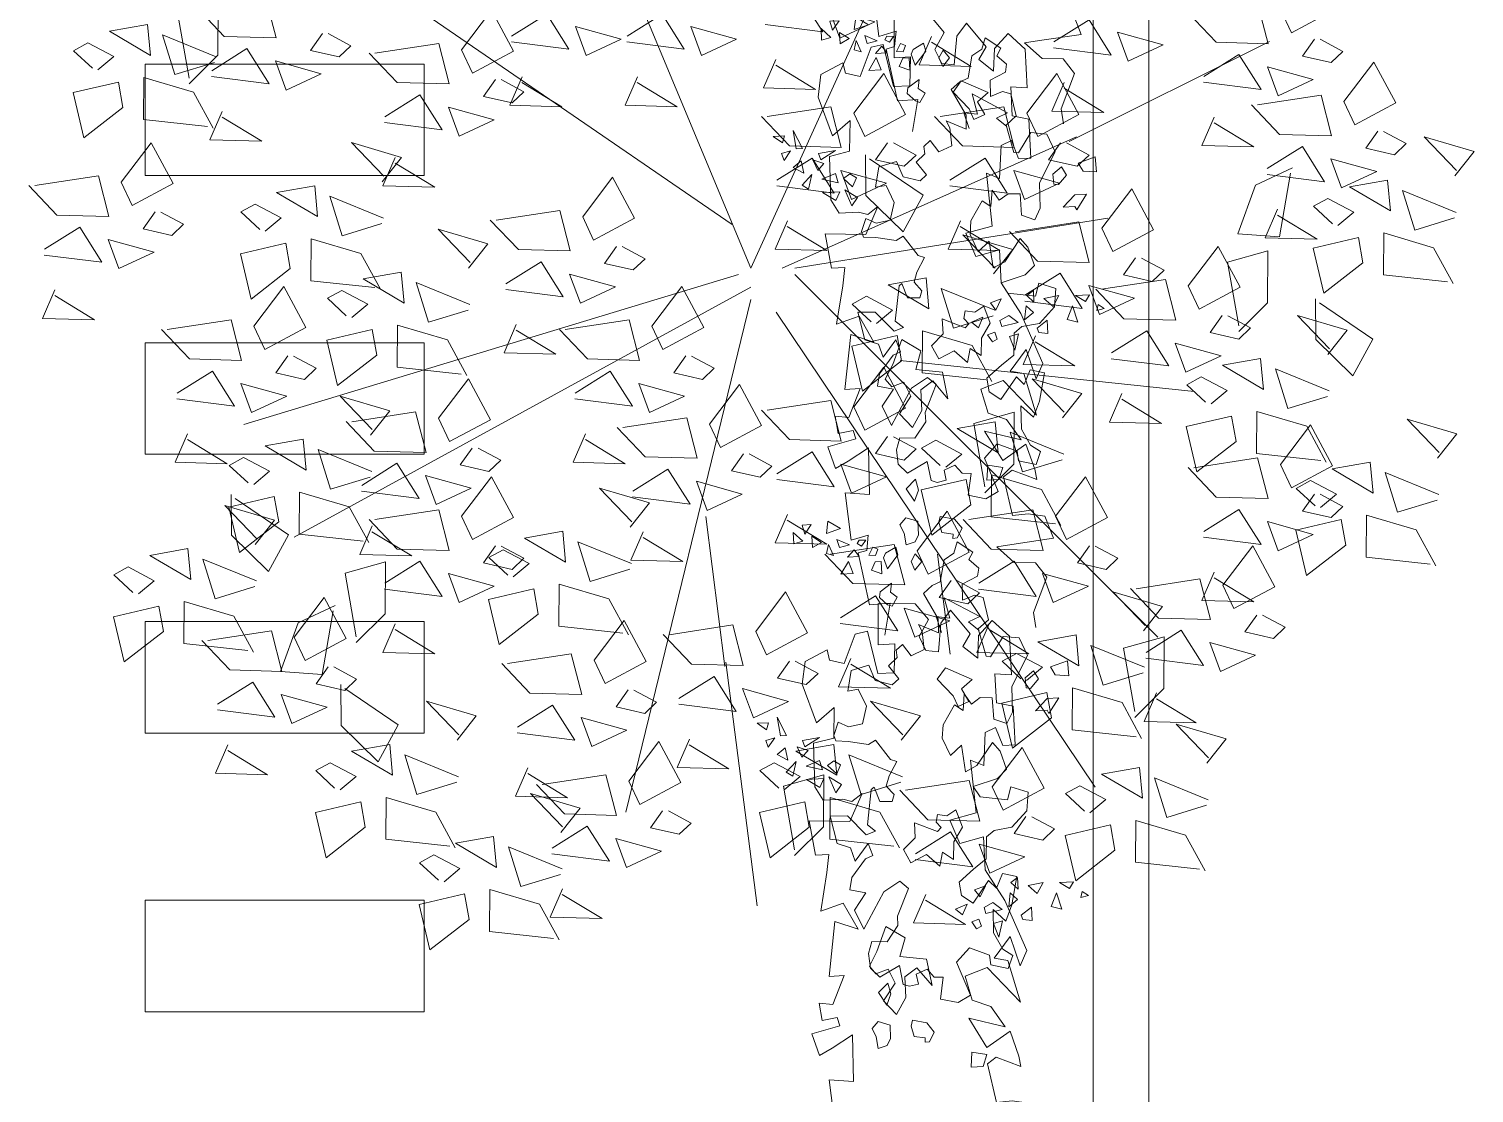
# Model space of a CAD drawing. Header units: millimetres. Extents: x -667 to -468, y -723 to -475.
# Drawn here: x -605.724 to -603.132, y -677.544 to -675.635 of the extents above; entities that cross this region are included whole.
import ezdxf

# ---------------------------------------------------------------- set-up
doc = ezdxf.new("R2010")
doc.units = ezdxf.units.MM
doc.layers.get('0').update_dxf_attribs({"lineweight": 9})
doc.layers.add('dinding', color=36, linetype='Continuous', lineweight=9)
doc.layers.add('NOTASI', color=250, linetype='Continuous', lineweight=5)
doc.layers.add('LANDSCAPE', color=7, linetype='Continuous', lineweight=9, true_color=0x002409)

# ---------------------------------------------------------------- blocks, each defined once
blk = doc.blocks.new('23ERF')
at = {"lineweight": 0}
for p, q in [((4556120.1, 560408.1), (4556119.3, 560221.9)), ((4556015.7, 560139.6), (4555975.3, 560367.3)), ((4556119.3, 560221.9), (4556015.6, 560118.9)), ((4558443.5, 559718.3), (4558442, 559864.5)), ((4558456.7, 559850), (4558648.1, 559720.2)), ((4559840.4, 559755.8), (4559972.9, 559817.7)), ((4559965.8, 559798.3), (4559926.8, 559570.3)), ((4559776.8, 559580.9), (4559840.4, 559755.8)), ((4558576.3, 559588), (4558443.5, 559718.3)), ((4558648.1, 559720.2), (4558576.3, 559588)), ((4559926.8, 559570.3), (4559776.8, 559580.9)), ((4559740, 559478.9), (4559884.7, 559519.7)), ((4559780.4, 559251.2), (4559740, 559478.9)), ((4559884.7, 559519.7), (4559884, 559333.5)), ((4559884, 559333.5), (4559780.3, 559230.5)), ((4560056.9, 559201.9), (4560055.4, 559348)), ((4560070.2, 559333.5), (4560261.5, 559203.7)), ((4560189.8, 559071.5), (4560056.9, 559201.9)), ((4560261.5, 559203.7), (4560189.8, 559071.5)), ((4558829.8, 558900.5), (4558974.6, 558941.2)), ((4558974.6, 558941.2), (4558973.9, 558755.1)), ((4558870.2, 558672.8), (4558829.8, 558900.5)), ((4558973.9, 558755.1), (4558870.1, 558652.1)), ((4556168.1, 558499.4), (4556166.6, 558645.6)), ((4556181.4, 558631.1), (4556372.7, 558501.3)), ((4556301, 558369.1), (4556168.1, 558499.4)), ((4556372.7, 558501.3), (4556301, 558369.1)), ((4556575.2, 558363.3), (4556719.9, 558404.1)), ((4556719.9, 558404.1), (4556719.2, 558217.9)), ((4556615.6, 558135.6), (4556575.2, 558363.3)), ((4556406.7, 558185.7), (4556539.2, 558247.6)), ((4556343.1, 558010.8), (4556406.7, 558185.7)), ((4556532.1, 558228.1), (4556493.1, 558000.2)), ((4556719.2, 558217.9), (4556615.5, 558114.9)), ((4559367.6, 558094.7), (4559512.4, 558135.5)), ((4559512.4, 558135.5), (4559511.7, 557949.4)), ((4559408, 557867), (4559367.6, 558094.7)), ((4556493.1, 558000.2), (4556343.1, 558010.8)), ((4556561.1, 557817.7), (4556559.6, 557963.9)), ((4556574.4, 557949.4), (4556765.8, 557819.5)), ((4559511.7, 557949.4), (4559408, 557846.4)), ((4556694, 557687.3), (4556561.1, 557817.7)), ((4556765.8, 557819.5), (4556694, 557687.3)), ((4558147.2, 557598.9), (4558292, 557639.7)), ((4558292, 557639.7), (4558291.3, 557453.5)), ((4558187.6, 557371.2), (4558147.2, 557598.9)), ((4558291.3, 557453.5), (4558187.5, 557350.5))]:
    blk.add_line(p, q, dxfattribs=at)
for points in [[(4558031.1, 559457.5), (4558569.9, 560646)], [(4557963.7, 559614.4), (4556526.8, 560601.1)], [(4558031.1, 559457.5), (4557582, 560533.8)], [(4559930.4, 560386), (4560037.7, 560527.8), (4560116.5, 560381), (4559969.5, 560302.3), (4559930.4, 560386)], [(4556061.8, 560394.4), (4556290.4, 560429.5), (4556327.9, 560283.9), (4556141.8, 560288.9), (4556041.2, 560394.9)], [(4558082.8, 560352), (4558209.1, 560431.3), (4558288.5, 560305.1), (4558082.3, 560331.4)], [(4559619.6, 560373.7), (4559848.2, 560408.9), (4559885.7, 560263.2), (4559699.6, 560268.2), (4559599, 560374.3)], [(4556993.1, 560241.4), (4557100.4, 560383.1), (4557179.2, 560236.3), (4557032.2, 560157.6), (4556993.1, 560241.4)], [(4557172.7, 560290), (4557299, 560369.3), (4557378.3, 560243.2), (4557172.1, 560269.4)], [(4557586.4, 560290), (4557712.7, 560369.3), (4557792, 560243.2), (4557585.8, 560269.4)], [(4558311.4, 560387.2), (4558349.9, 560282.8), (4558475.7, 560341.4), (4558311.4, 560387.2)], [(4555877, 560221), (4555866.6, 560331.8), (4555730, 560307.6), (4555877, 560221)], [(4557401.2, 560325.2), (4557439.8, 560220.8), (4557565.5, 560279.4), (4557401.2, 560325.2)], [(4557814.9, 560325.2), (4557853.5, 560220.8), (4557979.2, 560279.4), (4557814.9, 560325.2)], [(4559117.1, 560269.4), (4559243.4, 560348.6), (4559322.7, 560222.5), (4559116.5, 560248.7)], [(4559345.6, 560304.5), (4559384.2, 560200.2), (4559509.9, 560258.8), (4559345.6, 560304.5)], [(4555689, 560169), (4555746.2, 560216.6), (4555652.9, 560265.8), (4555601.5, 560237.9), (4555669.2, 560174.8)], [(4556106.9, 560196.1), (4555964.4, 560152.1), (4555920.3, 560294.4), (4556112.7, 560215.9)], [(4556493.8, 560300), (4556450.8, 560239.2), (4556553.6, 560215.8), (4556596.1, 560255.9), (4556514.5, 560299.5)], [(4556682.4, 560229.1), (4556911, 560264.3), (4556948.4, 560118.6), (4556762.3, 560123.6), (4556661.7, 560229.7)], [(4558678.8, 560289), (4558634.6, 560186.8), (4558820.7, 560181.8), (4558678.2, 560268.3)], [(4559172, 559911.8), (4559890.4, 560270.6)], [(4560051.6, 560279.4), (4560008.6, 560218.5), (4560111.4, 560195.1), (4560153.9, 560235.3), (4560072.3, 560278.8)], [(4556097.1, 560166.1), (4556223.4, 560245.3), (4556302.7, 560119.2), (4556096.5, 560145.4)], [(4556325.6, 560201.2), (4556364.2, 560096.9), (4556489.9, 560155.5), (4556325.6, 560201.2)], [(4558120.3, 560206.3), (4558076.1, 560104.2), (4558262.2, 560099.2), (4558119.7, 560185.7)], [(4559654.9, 560145.4), (4559781.2, 560224.7), (4559860.5, 560098.5), (4559654.3, 560124.8)], [(4558399.7, 560014.1), (4558507, 560155.9), (4558585.8, 560009.1), (4558438.8, 559930.4), (4558399.7, 560014.1)], [(4559020.2, 560014.1), (4559127.5, 560155.9), (4559206.3, 560009.1), (4559059.4, 559930.4), (4559020.2, 560014.1)], [(4559883.4, 560180.6), (4559922, 560076.2), (4560047.7, 560134.8), (4559883.4, 560180.6)], [(4560157.9, 560055.4), (4560265.2, 560197.2), (4560344, 560050.4), (4560197, 559971.7), (4560157.9, 560055.4)], [(4555778.7, 560034.7), (4555638.5, 559925.4), (4555600.2, 560087.5), (4555762.5, 560125.7), (4555778.7, 560034.7)], [(4556082.1, 559966.5), (4555852.2, 559991.4), (4555853.5, 560141.8), (4556032, 560089), (4556101.9, 559960.6)], [(4557114.4, 560134.8), (4557071.4, 560073.9), (4557174.2, 560050.5), (4557216.7, 560090.7), (4557135.1, 560134.2)], [(4557210.1, 560144.4), (4557166, 560042.2), (4557352.1, 560037.2), (4557209.6, 560123.7)], [(4557623.8, 560144.4), (4557579.7, 560042.2), (4557765.8, 560037.2), (4557623.3, 560123.7)], [(4559154.5, 560123.7), (4559110.4, 560021.6), (4559296.5, 560016.5), (4559154, 560103)], [(4556717.6, 560000.8), (4556843.9, 560080.1), (4556923.3, 559953.9), (4556717.1, 559980.2)], [(4559847.2, 560043.2), (4560075.7, 560078.3), (4560113.2, 559932.6), (4559927.1, 559937.7), (4559826.5, 560043.7)], [(4556134.5, 560020.4), (4556090.4, 559918.3), (4556276.5, 559913.2), (4556134, 559999.8)], [(4556946.2, 560036), (4556984.7, 559931.6), (4557110.5, 559990.2), (4556946.2, 560036)], [(4558089, 560001.8), (4558317.5, 560037), (4558355, 559891.3), (4558168.9, 559896.3), (4558068.3, 560002.4)], [(4558709.5, 560001.8), (4558938.1, 560037), (4558975.5, 559891.3), (4558789.4, 559896.3), (4558688.8, 560002.4)], [(4559692.3, 559999.7), (4559648.2, 559897.6), (4559834.3, 559892.6), (4559691.8, 559979.1)], [(4560279.2, 559948.8), (4560236.1, 559888), (4560339, 559864.5), (4560381.4, 559904.7), (4560299.9, 559948.3)], [(4555772.7, 559766.2), (4555880, 559908), (4555958.8, 559761.2), (4555811.8, 559682.5), (4555772.7, 559766.2)], [(4556708.1, 559768), (4556777.1, 559855.4), (4556598.6, 559908.2), (4556714, 559787.9)], [(4558143.3, 559457.5), (4559198.6, 559928.4)], [(4558521, 559907.5), (4558477.9, 559846.7), (4558580.8, 559823.2), (4558623.2, 559863.4), (4558541.6, 559907)], [(4559141.5, 559907.5), (4559098.5, 559846.7), (4559201.3, 559823.2), (4559243.8, 559863.4), (4559162.2, 559907)], [(4559882.4, 559814.9), (4560008.7, 559894.1), (4560088.1, 559768), (4559881.8, 559794.2)], [(4560555.5, 559788.7), (4560624.5, 559876), (4560446, 559928.8), (4560561.4, 559808.5)], [(4556755.1, 559855.1), (4556710.9, 559753), (4556897, 559748), (4556754.5, 559834.5)], [(4558124.2, 559773.6), (4558250.5, 559852.8), (4558329.8, 559726.7), (4558123.6, 559752.9)], [(4558744.7, 559773.6), (4558871, 559852.8), (4558950.4, 559726.7), (4558744.2, 559752.9)], [(4560111, 559850), (4560149.5, 559745.7), (4560275.3, 559804.3), (4560111, 559850)], [(4555462, 559753.9), (4555690.5, 559789.1), (4555728, 559643.4), (4555541.9, 559648.4), (4555441.3, 559754.5)], [(4558352.8, 559808.7), (4558391.3, 559704.3), (4558517.1, 559762.9), (4558352.8, 559808.7)], [(4558973.3, 559808.7), (4559011.9, 559704.3), (4559137.6, 559762.9), (4558973.3, 559808.7)], [(4556476.8, 559642.6), (4556466.5, 559753.4), (4556329.9, 559729.2), (4556476.8, 559642.6)], [(4557427.5, 559642.3), (4557534.8, 559784), (4557613.6, 559637.2), (4557466.6, 559558.5), (4557427.5, 559642.3)], [(4559289.1, 559600.9), (4559396.4, 559742.7), (4559475.2, 559595.9), (4559328.3, 559517.2), (4559289.1, 559600.9)], [(4560324.2, 559663.2), (4560313.9, 559774), (4560177.3, 559749.8), (4560324.2, 559663.2)], [(4560554.1, 559638.3), (4560411.7, 559594.3), (4560367.5, 559736.6), (4560560, 559658.1)], [(4556288.9, 559590.5), (4556346.1, 559638.2), (4556252.8, 559687.3), (4556201.4, 559659.5), (4556269, 559596.4)], [(4556706.7, 559617.6), (4556564.3, 559573.6), (4556520.1, 559716), (4556712.6, 559637.4)], [(4560136.2, 559611.2), (4560193.5, 559658.8), (4560100.2, 559708), (4560048.8, 559680.1), (4560116.4, 559617)], [(4555894, 559659.6), (4555850.9, 559598.8), (4555953.8, 559575.3), (4555996.2, 559615.5), (4555914.6, 559659)], [(4557116.8, 559630), (4557345.3, 559665.1), (4557382.8, 559519.5), (4557196.7, 559524.5), (4557096.1, 559630.5)], [(4558188.2, 559457.5), (4559310.9, 559636.9)], [(4559919.9, 559669.2), (4559875.7, 559567.1), (4560061.8, 559562), (4559919.3, 559648.5)], [(4555497.2, 559525.6), (4555623.5, 559604.9), (4555702.9, 559478.8), (4555496.6, 559505)], [(4557018.4, 559458.2), (4557087.4, 559545.5), (4556908.9, 559598.3), (4557024.3, 559478)], [(4558161.6, 559627.9), (4558117.5, 559525.7), (4558303.6, 559520.7), (4558161.1, 559607.2)], [(4558782.2, 559627.9), (4558738, 559525.7), (4558924.1, 559520.7), (4558781.6, 559607.2)], [(4558978.4, 559588.7), (4559207, 559623.8), (4559244.4, 559478.1), (4559058.3, 559483.2), (4558957.7, 559589.2)], [(4560529.3, 559408.6), (4560299.4, 559433.6), (4560300.8, 559584), (4560479.3, 559531.2), (4560549.2, 559402.8)], [(4555725.8, 559560.8), (4555764.3, 559456.4), (4555890.1, 559515), (4555725.8, 559560.8)], [(4556378.5, 559456.2), (4556238.3, 559346.9), (4556200, 559509.1), (4556362.3, 559547.2), (4556378.5, 559456.2)], [(4556681.9, 559388), (4556452, 559412.9), (4556453.4, 559563.3), (4556631.9, 559510.5), (4556701.8, 559382.1)], [(4557548.8, 559535.6), (4557505.7, 559474.8), (4557608.6, 559451.4), (4557651, 559491.5), (4557569.4, 559535.1)], [(4558900.7, 559437.5), (4558969.7, 559524.8), (4558791.2, 559577.6), (4558906.6, 559457.3)], [(4559599.4, 559394.3), (4559706.7, 559536.1), (4559785.5, 559389.3), (4559638.5, 559310.6), (4559599.4, 559394.3)], [(4560225.9, 559476.9), (4560085.7, 559367.6), (4560047.4, 559529.7), (4560209.7, 559567.9), (4560225.9, 559476.9)], [(4557152, 559401.7), (4557278.3, 559480.9), (4557357.7, 559354.8), (4557151.4, 559381)], [(4559410.4, 559494.3), (4559367.4, 559433.5), (4559470.2, 559410), (4559512.7, 559450.2), (4559431.1, 559493.8)], [(4557986.2, 559435), (4556212.4, 558896.8)], [(4556787.1, 559332.7), (4556776.8, 559443.5), (4556640.2, 559419.3), (4556787.1, 559332.7)], [(4557380.6, 559436.8), (4557419.1, 559332.5), (4557544.9, 559391.1), (4557380.6, 559436.8)], [(4558188.2, 559435), (4559490.5, 558134.4)], [(4558669.4, 559312), (4558659.1, 559422.8), (4558522.5, 559398.6), (4558669.4, 559312)], [(4559013.6, 559360.4), (4559139.9, 559439.6), (4559219.3, 559313.5), (4559013.1, 559339.7)], [(4555534.7, 559380), (4555490.5, 559277.8), (4555676.6, 559272.8), (4555534.1, 559359.3)], [(4556248.4, 559249.7), (4556355.7, 559391.5), (4556434.5, 559244.7), (4556287.6, 559166), (4556248.4, 559249.7)], [(4558031.1, 559390.2), (4556392.1, 558493.2)], [(4556599.1, 559280.6), (4556656.4, 559328.3), (4556563.1, 559377.5), (4556511.7, 559349.6), (4556579.3, 559286.5)], [(4557017, 559307.7), (4556874.6, 559263.7), (4556830.4, 559406.1), (4557022.9, 559327.6)], [(4557675.7, 559249.7), (4557783, 559391.5), (4557861.8, 559244.7), (4557714.8, 559166), (4557675.7, 559249.7)], [(4558899.4, 559287.1), (4558756.9, 559243.1), (4558712.7, 559385.4), (4558905.2, 559306.9)], [(4559242.2, 559395.5), (4559280.8, 559291.2), (4559406.5, 559349.8), (4559242.2, 559395.5)], [(4559288.7, 559382.1), (4559517.3, 559417.2), (4559554.7, 559271.5), (4559368.6, 559276.6), (4559268, 559382.6)], [(4558031.1, 559345.3), (4557582, 557506.5)], [(4558481.5, 559259.9), (4558538.7, 559307.6), (4558445.4, 559356.8), (4558394, 559328.9), (4558461.6, 559265.8)], [(4555937.7, 559237.4), (4556166.3, 559272.6), (4556203.7, 559126.9), (4556017.7, 559132), (4555917.1, 559238)], [(4557365, 559237.4), (4557593.6, 559272.6), (4557631, 559126.9), (4557444.9, 559132), (4557344.3, 559238)], [(4558120.9, 559300.5), (4559266, 557596.2)], [(4559720.7, 559287.7), (4559677.7, 559226.9), (4559780.5, 559203.4), (4559823, 559243.6), (4559741.4, 559287.2)], [(4560100.4, 559148.3), (4560169.4, 559235.6), (4559990.9, 559288.4), (4560106.3, 559168.1)], [(4556688.8, 559146.3), (4556548.6, 559037), (4556510.3, 559199.2), (4556672.6, 559237.3), (4556688.8, 559146.3)], [(4556992.2, 559078.1), (4556762.3, 559103), (4556763.7, 559253.5), (4556942.2, 559200.6), (4557012, 559072.2)], [(4557189.4, 559256), (4557145.3, 559153.9), (4557331.4, 559148.8), (4557188.9, 559235.4)], [(4558571.2, 559125.7), (4558430.9, 559016.4), (4558392.6, 559178.5), (4558554.9, 559216.7), (4558571.2, 559125.7)], [(4558874.5, 559057.4), (4558644.6, 559082.4), (4558646, 559232.8), (4558824.5, 559180), (4558894.4, 559051.6)], [(4559323.9, 559153.8), (4559450.2, 559233), (4559529.6, 559106.9), (4559323.4, 559133.1)], [(4559051.1, 559214.7), (4559006.9, 559112.5), (4559193, 559107.5), (4559050.5, 559194)], [(4559552.5, 559188.9), (4559591, 559084.6), (4559716.8, 559143.2), (4559552.5, 559188.9)], [(4556369.7, 559143.1), (4556326.7, 559082.3), (4556429.5, 559058.8), (4556472, 559099), (4556390.4, 559142.6)], [(4557797, 559143.1), (4557754, 559082.3), (4557856.8, 559058.8), (4557899.3, 559099), (4557817.7, 559142.6)], [(4558565.7, 559127), (4559621, 559014.9)], [(4559869.2, 559022.8), (4559858.8, 559133.6), (4559722.2, 559109.4), (4559869.2, 559022.8)], [(4555973, 559009.2), (4556099.2, 559088.4), (4556178.6, 558962.3), (4555972.4, 558988.5)], [(4556910.4, 558919.2), (4557017.7, 559060.9), (4557096.5, 558914.1), (4556949.5, 558835.4), (4556910.4, 558919.2)], [(4557400.2, 559009.2), (4557526.5, 559088.4), (4557605.9, 558962.3), (4557399.7, 558988.5)], [(4558399.7, 558960.5), (4558507, 559102.3), (4558585.8, 558955.5), (4558438.8, 558876.8), (4558399.7, 558960.5)], [(4559148.9, 558921), (4559217.9, 559008.3), (4559039.4, 559061.2), (4559154.8, 558940.8)], [(4559681.2, 558970.7), (4559738.4, 559018.4), (4559645.1, 559067.6), (4559593.7, 559039.7), (4559661.3, 558976.6)], [(4560099.1, 558997.9), (4559956.6, 558953.8), (4559912.5, 559096.2), (4560104.9, 559017.7)], [(4556201.5, 559044.3), (4556240.1, 558939.9), (4556365.8, 558998.6), (4556201.5, 559044.3)], [(4557628.8, 559044.3), (4557667.3, 558939.9), (4557793.1, 558998.6), (4557628.8, 559044.3)], [(4557882.6, 558898.5), (4557989.8, 559040.3), (4558068.7, 558893.5), (4557921.7, 558814.8), (4557882.6, 558898.5)], [(4559361.4, 559008.1), (4559317.2, 558905.9), (4559503.3, 558900.9), (4559360.8, 558987.4)], [(4556666.7, 558859), (4556735.7, 558946.3), (4556557.2, 558999.2), (4556672.6, 558878.8)], [(4558089, 558948.2), (4558317.5, 558983.4), (4558355, 558837.7), (4558168.9, 558842.7), (4558068.3, 558948.8)], [(4556599.6, 558906.9), (4556828.2, 558942.1), (4556865.7, 558796.4), (4556679.6, 558801.4), (4556579, 558907.5)], [(4557571.8, 558886.2), (4557800.4, 558921.4), (4557837.9, 558775.7), (4557651.8, 558780.7), (4557551.2, 558886.8)], [(4558917.7, 558795.6), (4558907.3, 558906.3), (4558770.7, 558882.1), (4558917.7, 558795.6)], [(4559770.9, 558836.4), (4559630.7, 558727.1), (4559592.4, 558889.3), (4559754.7, 558927.4), (4559770.9, 558836.4)], [(4560074.3, 558768.2), (4559844.4, 558793.2), (4559845.7, 558943.6), (4560024.2, 558890.7), (4560094.1, 558762.3)], [(4560493.5, 558776.4), (4560562.4, 558863.7), (4560383.9, 558916.5), (4560499.3, 558796.2)], [(4556010.4, 558863.5), (4555966.3, 558761.3), (4556152.4, 558756.3), (4556009.8, 558842.8)], [(4557437.7, 558863.5), (4557393.5, 558761.3), (4557579.6, 558756.3), (4557437.1, 558842.8)], [(4558521, 558853.9), (4558477.9, 558793), (4558580.8, 558769.6), (4558623.2, 558809.8), (4558541.6, 558853.3)], [(4559147.6, 558770.6), (4559005.1, 558726.6), (4558960.9, 558868.9), (4559153.4, 558790.4)], [(4559930.4, 558753.9), (4560037.7, 558895.7), (4560116.5, 558748.9), (4559969.5, 558670.2), (4559930.4, 558753.9)], [(4556435.5, 558733.6), (4556425.1, 558844.4), (4556288.5, 558820.2), (4556435.5, 558733.6)], [(4556665.4, 558708.6), (4556522.9, 558664.6), (4556478.8, 558806.9), (4556671.2, 558728.4)], [(4557031.6, 558812.6), (4556988.6, 558751.7), (4557091.4, 558728.3), (4557133.9, 558768.5), (4557052.3, 558812)], [(4558729.7, 558743.5), (4558786.9, 558791.1), (4558693.6, 558840.3), (4558642.2, 558812.4), (4558709.8, 558749.3)], [(4556247.5, 558681.5), (4556304.7, 558729.2), (4556211.4, 558778.3), (4556160, 558750.4), (4556227.6, 558687.3)], [(4556634.9, 558678.6), (4556761.2, 558757.9), (4556840.5, 558631.7), (4556634.3, 558658)], [(4558003.8, 558791.9), (4557960.8, 558731.1), (4558063.6, 558707.6), (4558106.1, 558747.8), (4558024.5, 558791.3)], [(4558124.2, 558719.9), (4558250.5, 558799.2), (4558329.8, 558673), (4558123.6, 558699.3)], [(4558352.8, 558755.1), (4558391.3, 558650.7), (4558517.1, 558709.3), (4558352.8, 558755.1)], [(4559619.6, 558741.6), (4559848.2, 558776.8), (4559885.7, 558631.1), (4559699.6, 558636.1), (4559599, 558742.2)], [(4560262.2, 558650.9), (4560251.8, 558761.7), (4560115.2, 558737.5), (4560262.2, 558650.9)], [(4556863.4, 558713.8), (4556902, 558609.4), (4557027.7, 558668), (4556863.4, 558713.8)], [(4556993.1, 558568), (4557100.4, 558709.7), (4557179.2, 558562.9), (4557032.2, 558484.2), (4556993.1, 558568)], [(4557607.1, 558657.9), (4557733.4, 558737.2), (4557812.7, 558611.1), (4557606.5, 558637.3)], [(4558819.4, 558609.2), (4558679.2, 558499.9), (4558640.9, 558662), (4558803.2, 558700.2), (4558819.4, 558609.2)], [(4559122.8, 558541), (4558892.8, 558565.9), (4558894.2, 558716.3), (4559072.7, 558663.5), (4559142.6, 558535.1)], [(4559123.7, 558568), (4559230.9, 558709.7), (4559309.7, 558562.9), (4559162.8, 558484.2), (4559123.7, 558568)], [(4560492.1, 558626), (4560349.6, 558582), (4560305.5, 558724.3), (4560498, 558645.8)], [(4556640.6, 558479), (4556410.7, 558503.9), (4556412, 558654.3), (4556590.5, 558601.5), (4556660.4, 558473.1)], [(4557597.6, 558528.5), (4557666.5, 558615.8), (4557488, 558668.6), (4557603.4, 558548.3)], [(4557835.6, 558693.1), (4557874.2, 558588.7), (4557999.9, 558647.3), (4557835.6, 558693.1)], [(4560074.2, 558598.8), (4560131.5, 558646.5), (4560038.1, 558695.7), (4559986.7, 558667.8), (4560054.4, 558604.7)], [(4560051.6, 558647.3), (4560008.6, 558586.5), (4560111.4, 558563), (4560153.9, 558603.2), (4560072.3, 558646.7)], [(4556253, 558466.5), (4556322, 558553.8), (4556143.5, 558606.6), (4556258.9, 558486.3)], [(4556337.2, 558547.2), (4556197, 558437.9), (4556158.7, 558600), (4556321, 558638.2), (4556337.2, 558547.2)], [(4556682.4, 558555.7), (4556911, 558590.8), (4556948.4, 558445.2), (4556762.3, 558450.2), (4556661.7, 558556.2)], [(4557937.1, 558028.2), (4557869.7, 558566.4)], [(4558161.6, 558574.2), (4558117.5, 558472.1), (4558303.6, 558467.1), (4558161.1, 558553.6)], [(4558627.2, 558444), (4558734.5, 558585.8), (4558813.3, 558439), (4558666.3, 558360.3), (4558627.2, 558444)], [(4558812.9, 558555.7), (4559041.5, 558590.8), (4559079, 558445.2), (4558892.9, 558450.2), (4558792.3, 558556.2)], [(4559654.9, 558513.3), (4559781.2, 558592.6), (4559860.5, 558466.4), (4559654.3, 558492.7)], [(4559883.4, 558548.5), (4559922, 558444.1), (4560047.7, 558502.7), (4559883.4, 558548.5)], [(4560163.9, 558464.6), (4560023.7, 558355.3), (4559985.4, 558517.4), (4560147.7, 558555.6), (4560163.9, 558464.6)], [(4560467.3, 558396.3), (4560237.4, 558421.3), (4560238.7, 558571.7), (4560417.2, 558518.9), (4560487.1, 558390.5)], [(4556672.3, 558532.9), (4556628.2, 558430.8), (4556814.3, 558425.8), (4556671.8, 558512.3)], [(4557366.3, 558403), (4557355.9, 558513.8), (4557219.3, 558489.6), (4557366.3, 558403)], [(4557644.5, 558512.3), (4557600.4, 558410.1), (4557786.5, 558405.1), (4557644, 558491.6)], [(4556021.8, 558341), (4556011.4, 558451.8), (4555874.8, 558427.6), (4556021.8, 558341)], [(4557114.4, 558461.4), (4557071.4, 558400.5), (4557174.2, 558377.1), (4557216.7, 558417.3), (4557135.1, 558460.8)], [(4557178.3, 558350.9), (4557235.6, 558398.6), (4557142.3, 558447.8), (4557090.9, 558419.9), (4557158.5, 558356.8)], [(4557596.2, 558378.1), (4557453.7, 558334.1), (4557409.6, 558476.4), (4557602.1, 558397.9)], [(4558316.5, 558431.7), (4558545.1, 558466.9), (4558582.5, 558321.2), (4558396.4, 558326.2), (4558295.8, 558432.3)], [(4559244.9, 558461.4), (4559201.9, 558400.5), (4559304.7, 558377.1), (4559347.2, 558417.3), (4559265.6, 558460.8)], [(4559723.5, 558320.1), (4559830.8, 558461.8), (4559909.6, 558315), (4559762.6, 558236.3), (4559723.5, 558320.1)], [(4555833.8, 558289), (4555891, 558336.6), (4555797.7, 558385.8), (4555746.3, 558357.9), (4555813.9, 558294.8)], [(4556251.7, 558316.1), (4556109.2, 558272.1), (4556065.1, 558414.4), (4556257.5, 558335.9)], [(4556717.6, 558327.4), (4556843.9, 558406.7), (4556923.3, 558280.5), (4556717.1, 558306.7)], [(4558700.5, 558431.8), (4558745.4, 558073)], [(4558848.2, 558327.4), (4558974.5, 558406.7), (4559053.8, 558280.5), (4558847.6, 558306.7)], [(4556946.2, 558362.6), (4556984.7, 558258.2), (4557110.5, 558316.8), (4556946.2, 558362.6)], [(4558748.5, 558337.4), (4558705.5, 558276.6), (4558808.3, 558253.1), (4558850.8, 558293.3), (4558769.2, 558336.8)], [(4559076.7, 558362.6), (4559115.3, 558258.2), (4559241, 558316.8), (4559076.7, 558362.6)], [(4559412.8, 558307.8), (4559641.4, 558342.9), (4559678.8, 558197.3), (4559492.7, 558202.3), (4559392.1, 558308.3)], [(4559692.3, 558367.7), (4559648.2, 558265.5), (4559834.3, 558260.5), (4559691.8, 558347)], [(4557268, 558216.7), (4557127.8, 558107.3), (4557089.5, 558269.5), (4557251.8, 558307.6), (4557268, 558216.7)], [(4557571.4, 558148.4), (4557341.5, 558173.4), (4557342.8, 558323.8), (4557521.4, 558271), (4557591.2, 558142.6)], [(4558048, 558154.8), (4558155.3, 558296.5), (4558234.1, 558149.8), (4558087.2, 558071.1), (4558048, 558154.8)], [(4558351.7, 558203.4), (4558478, 558282.7), (4558557.4, 558156.6), (4558351.2, 558182.8)], [(4559438.5, 558156.6), (4559507.5, 558243.9), (4559329, 558296.8), (4559444.4, 558176.4)], [(4555923.5, 558154.7), (4555783.3, 558045.4), (4555745, 558207.5), (4555907.3, 558245.7), (4555923.5, 558154.7)], [(4556226.9, 558086.4), (4555997, 558111.4), (4555998.3, 558261.8), (4556176.8, 558209), (4556246.7, 558080.6)], [(4556393.2, 558134.1), (4556500.5, 558275.9), (4556579.3, 558129.1), (4556432.4, 558050.4), (4556393.2, 558134.1)], [(4558580.3, 558238.6), (4558618.9, 558134.2), (4558744.6, 558192.8), (4558580.3, 558238.6)], [(4556755.1, 558181.7), (4556710.9, 558079.6), (4556897, 558074.6), (4556754.5, 558161.1)], [(4557468.9, 558051.5), (4557576.1, 558193.3), (4557655, 558046.5), (4557508, 557967.8), (4557468.9, 558051.5)], [(4558885.6, 558181.7), (4558841.5, 558079.6), (4559027.6, 558074.6), (4558885.1, 558161.1)], [(4559844.8, 558213.4), (4559801.8, 558152.6), (4559904.6, 558129.2), (4559947.1, 558169.3), (4559865.5, 558212.9)], [(4556082.5, 558121.8), (4556311.1, 558157), (4556348.5, 558011.3), (4556162.4, 558016.3), (4556061.8, 558122.4)], [(4557737.3, 558142.5), (4557965.9, 558177.7), (4558003.3, 558032), (4557817.2, 558037), (4557716.6, 558143.1)], [(4559207.3, 558031.2), (4559196.9, 558141.9), (4559060.3, 558117.7), (4559207.3, 558031.2)], [(4559448, 558079.5), (4559574.3, 558158.7), (4559653.7, 558032.6), (4559447.5, 558058.8)], [(4559019.3, 557979.1), (4559076.5, 558026.8), (4558983.2, 558075.9), (4558931.8, 558048), (4558999.4, 557984.9)], [(4559437.2, 558006.2), (4559294.7, 557962.2), (4559250.5, 558104.5), (4559443, 558026)], [(4559676.6, 558114.6), (4559715.2, 558010.3), (4559840.9, 558068.9), (4559676.6, 558114.6)], [(4556514.5, 558027.5), (4556471.5, 557966.7), (4556574.3, 557943.2), (4556616.8, 557983.4), (4556535.2, 558027)], [(4557158.1, 558039.2), (4557386.7, 558074.4), (4557424.2, 557928.7), (4557238.1, 557933.7), (4557137.5, 558039.8)], [(4557941.3, 558044.7), (4558053.5, 557170.1)], [(4558169.3, 558048.2), (4558126.3, 557987.3), (4558229.1, 557963.9), (4558271.6, 558004.1), (4558190, 558047.6)], [(4558389.2, 558057.8), (4558345, 557955.6), (4558531.1, 557950.6), (4558388.6, 558037.1)], [(4556117.7, 557893.6), (4556244, 557972.8), (4556323.4, 557846.7), (4556117.2, 557872.9)], [(4557772.5, 557914.2), (4557898.8, 557993.5), (4557978.2, 557867.3), (4557772, 557893.6)], [(4556346.3, 557928.7), (4556384.9, 557824.3), (4556510.6, 557882.9), (4556346.3, 557928.7)], [(4557590.1, 557944.9), (4557547.1, 557884), (4557649.9, 557860.6), (4557692.4, 557900.8), (4557610.8, 557944.3)], [(4558001.1, 557949.4), (4558039.7, 557845), (4558165.4, 557903.6), (4558001.1, 557949.4)], [(4559109, 557844.8), (4558968.7, 557735.5), (4558930.4, 557897.6), (4559092.7, 557935.8), (4559109, 557844.8)], [(4559412.3, 557776.6), (4559182.4, 557801.5), (4559183.8, 557951.9), (4559362.3, 557899.1), (4559432.2, 557770.7)], [(4559485.5, 557933.8), (4559441.3, 557831.7), (4559627.4, 557826.6), (4559484.9, 557913.2)], [(4556977, 557764.1), (4557046, 557851.4), (4556867.5, 557904.2), (4556982.9, 557783.9)], [(4557193.4, 557810.9), (4557319.7, 557890.2), (4557399, 557764), (4557192.8, 557790.3)], [(4558569.8, 557764.1), (4558638.7, 557851.4), (4558460.2, 557904.2), (4558575.6, 557783.9)], [(4557421.9, 557846.1), (4557460.5, 557741.7), (4557586.2, 557800.3), (4557421.9, 557846.1)], [(4559666.1, 557681.5), (4559735, 557768.8), (4559556.5, 557821.6), (4559671.9, 557701.3)], [(4557810, 557768.5), (4557765.9, 557666.4), (4557951.9, 557661.4), (4557809.4, 557747.9)], [(4556155.2, 557747.9), (4556111.1, 557645.7), (4556297.2, 557640.7), (4556154.6, 557727.2)], [(4556745.7, 557638.6), (4556735.4, 557749.4), (4556598.8, 557725.2), (4556745.7, 557638.6)], [(4556975.7, 557613.7), (4556833.2, 557569.7), (4556789, 557712), (4556981.5, 557633.5)], [(4557593, 557617.6), (4557700.3, 557759.4), (4557779.1, 557612.6), (4557632.1, 557533.9), (4557593, 557617.6)], [(4558338.5, 557638.6), (4558328.1, 557749.4), (4558191.5, 557725.2), (4558338.5, 557638.6)], [(4558568.4, 557613.7), (4558425.9, 557569.7), (4558381.8, 557712), (4558574.3, 557633.5)], [(4558896.1, 557597), (4559003.4, 557738.7), (4559082.2, 557591.9), (4558935.2, 557513.2), (4558896.1, 557597)], [(4556557.8, 557586.5), (4556615, 557634.2), (4556521.7, 557683.4), (4556470.3, 557655.5), (4556537.9, 557592.4)], [(4557230.8, 557665.2), (4557186.7, 557563.1), (4557372.8, 557558.1), (4557230.3, 557644.6)], [(4558150.5, 557586.5), (4558207.8, 557634.2), (4558114.4, 557683.4), (4558063, 557655.5), (4558130.7, 557592.4)], [(4559434.8, 557556), (4559424.4, 557666.8), (4559287.8, 557642.6), (4559434.8, 557556)], [(4557282.2, 557605.4), (4557510.8, 557640.5), (4557548.3, 557494.8), (4557362.2, 557499.9), (4557261.6, 557605.9)], [(4558585.4, 557584.7), (4558814, 557619.9), (4558851.4, 557474.2), (4558665.3, 557479.2), (4558564.7, 557585.3)], [(4559664.7, 557531), (4559522.2, 557487), (4559478.1, 557629.4), (4559670.6, 557550.9)], [(4556950.8, 557384), (4556720.9, 557409), (4556722.3, 557559.4), (4556900.8, 557506.6), (4556970.7, 557378.2)], [(4557349.3, 557433.5), (4557418.3, 557520.9), (4557239.8, 557573.7), (4557355.2, 557453.4)], [(4558543.6, 557384), (4558313.7, 557409), (4558315, 557559.4), (4558493.5, 557506.6), (4558563.4, 557378.2)], [(4559246.8, 557503.9), (4559304.1, 557551.6), (4559210.7, 557600.7), (4559159.3, 557572.9), (4559227, 557509.8)], [(4556647.5, 557452.3), (4556507.2, 557342.9), (4556468.9, 557505.1), (4556631.2, 557543.2), (4556647.5, 557452.3)], [(4557714.2, 557511), (4557671.2, 557450.2), (4557774, 557426.7), (4557816.5, 557466.9), (4557734.9, 557510.5)], [(4558240.2, 557452.3), (4558100, 557342.9), (4558061.7, 557505.1), (4558224, 557543.2), (4558240.2, 557452.3)], [(4557317.5, 557377.1), (4557443.8, 557456.3), (4557523.1, 557330.2), (4557316.9, 557356.4)], [(4559017.4, 557490.4), (4558974.4, 557429.5), (4559077.2, 557406.1), (4559119.7, 557446.3), (4559038.1, 557489.8)], [(4559336.5, 557369.6), (4559196.3, 557260.3), (4559158, 557422.5), (4559320.3, 557460.6), (4559336.5, 557369.6)], [(4559639.9, 557301.4), (4559410, 557326.3), (4559411.3, 557476.7), (4559589.8, 557423.9), (4559659.7, 557295.5)], [(4557118.1, 557308.1), (4557107.7, 557418.9), (4556971.1, 557394.7), (4557118.1, 557308.1)], [(4557546, 557412.2), (4557584.6, 557307.9), (4557710.3, 557366.5), (4557546, 557412.2)], [(4558620.6, 557356.4), (4558746.9, 557435.7), (4558826.3, 557309.5), (4558620.1, 557335.8)], [(4556930.1, 557256), (4556987.3, 557303.7), (4556894, 557352.8), (4556842.6, 557325), (4556910.3, 557261.9)], [(4557348, 557283.1), (4557205.5, 557239.1), (4557161.4, 557381.4), (4557353.8, 557302.9)], [(4558849.2, 557391.6), (4558887.8, 557287.2), (4559013.5, 557345.8), (4558849.2, 557391.6)], [(4557019.8, 557121.7), (4556879.6, 557012.4), (4556841.3, 557174.5), (4557003.6, 557212.7), (4557019.8, 557121.7)], [(4557323.2, 557053.5), (4557093.3, 557078.4), (4557094.6, 557228.8), (4557273.1, 557176), (4557343, 557047.6)], [(4557354.9, 557231.4), (4557310.8, 557129.2), (4557496.9, 557124.2), (4557354.4, 557210.7)], [(4558658.1, 557210.7), (4558613.9, 557108.6), (4558800, 557103.6), (4558657.5, 557190.1)]]:
    blk.add_lwpolyline(points, dxfattribs=at)
blk = doc.blocks.new('SEMAK')
at = {"layer": 'LANDSCAPE', "lineweight": 5}
for p, q in [((489.1515, 51.826), (489.1637, 51.8539)), ((489.1637, 51.8539), (489.1681, 51.8928)), ((489.1681, 51.8928), (489.1987, 51.8848)), ((489.1987, 51.8848), (489.2107, 51.8621)), ((489.2107, 51.8621), (489.2113, 51.817)), ((489.281, 51.8239), (489.2891, 51.8589)), ((489.2891, 51.8589), (489.326, 51.8656)), ((489.3244, 51.8801), (489.3394, 51.8793)), ((489.326, 51.8656), (489.3244, 51.8801)), ((489.3394, 51.8793), (489.3569, 51.848)), ((489.1726, 51.8034), (489.1515, 51.826)), ((489.2113, 51.817), (489.1726, 51.8034)), ((489.2865, 51.8048), (489.281, 51.8239)), ((489.3339, 51.8163), (489.2865, 51.8048)), ((489.3569, 51.848), (489.3339, 51.8163)), ((489.1786, 51.7071), (489.2037, 51.7504)), ((489.2037, 51.7504), (489.2187, 51.7138)), ((489.2187, 51.7138), (489.2109, 51.6773)), ((489.4406, 51.7543), (489.3831, 51.7393)), ((489.3831, 51.7393), (489.3961, 51.6673)), ((489.4831, 51.7318), (489.4406, 51.7543)), ((489.4431, 51.6193), (489.4831, 51.7318)), ((489.2109, 51.6773), (489.1786, 51.7071)), ((489.2621, 51.6843), (489.2529, 51.6208)), ((489.2826, 51.6915), (489.2621, 51.6843)), ((489.3124, 51.686), (489.2826, 51.6915)), ((489.3069, 51.6525), (489.3124, 51.686)), ((489.3664, 51.6655), (489.3441, 51.6375)), ((489.3961, 51.6673), (489.3664, 51.6655)), ((489.1559, 51.6245), (489.1524, 51.5763)), ((489.1856, 51.6563), (489.1559, 51.6245)), ((489.2529, 51.6208), (489.1856, 51.6563)), ((489.3441, 51.6375), (489.3069, 51.6525)), ((489.4881, 51.5743), (489.4431, 51.6193)), ((489.5556, 51.6343), (489.5531, 51.6018)), ((489.6131, 51.6493), (489.5556, 51.6343)), ((489.6306, 51.6068), (489.6131, 51.6493)), ((489.1524, 51.5763), (489.1654, 51.537)), ((489.5531, 51.6018), (489.4881, 51.5743)), ((489.5706, 51.5293), (489.5981, 51.5843)), ((489.5981, 51.5843), (489.6306, 51.6068)), ((489.1654, 51.537), (489.2156, 51.5408)), ((489.2156, 51.5408), (489.2546, 51.4885)), ((489.5731, 51.4518), (489.5706, 51.5293)), ((489.1406, 51.4943), (489.1131, 51.4293)), ((489.2131, 51.3743), (489.1406, 51.4943)), ((489.2546, 51.4885), (489.2546, 51.457)), ((489.6131, 51.4918), (489.5731, 51.4518)), ((489.6356, 51.4393), (489.6131, 51.4918)), ((489.1131, 51.4293), (489.1531, 51.3743)), ((489.2546, 51.457), (489.2956, 51.3668)), ((489.4706, 51.3993), (489.5081, 51.4268)), ((489.5081, 51.4268), (489.5631, 51.3543)), ((489.6574, 51.346), (489.6356, 51.4393)), ((489.1531, 51.3743), (489.1006, 51.3618)), ((489.2681, 51.3418), (489.2131, 51.3743)), ((489.4649, 51.3545), (489.4706, 51.3993)), ((489.5631, 51.3543), (489.5874, 51.381)), ((489.5874, 51.381), (489.6099, 51.3335)), ((489.1006, 51.3618), (489.1099, 51.321)), ((489.2956, 51.3668), (489.2681, 51.3418)), ((489.5154, 51.3138), (489.4649, 51.3545)), ((489.6099, 51.3335), (489.6574, 51.346)), ((489.1099, 51.321), (489.1581, 51.2618)), ((489.2864, 51.2373), (489.3086, 51.282)), ((489.3086, 51.282), (489.3609, 51.2578)), ((489.3609, 51.2578), (489.4036, 51.2988)), ((489.4036, 51.2988), (489.4149, 51.2523)), ((489.4149, 51.2523), (489.4501, 51.2783)), ((489.4501, 51.2783), (489.4539, 51.2205)), ((489.5581, 51.282), (489.5154, 51.3138)), ((489.5636, 51.2095), (489.5581, 51.282)), ((489.1239, 51.267), (489.1109, 51.2223)), ((489.1699, 51.211), (489.1239, 51.267)), ((489.1581, 51.2618), (489.1831, 51.2518)), ((489.1831, 51.2518), (489.1699, 51.211)), ((489.3271, 51.2), (489.2864, 51.2373)), ((489.0664, 51.2055), (489.0479, 51.1135)), ((489.1109, 51.2223), (489.0664, 51.2055)), ((489.1056, 51.1155), (489.1651, 51.1823)), ((489.1651, 51.1823), (489.1966, 51.1713)), ((489.3271, 51.1498), (489.3271, 51.2)), ((489.4016, 51.1833), (489.3271, 51.1498)), ((489.4149, 51.1703), (489.4016, 51.1833)), ((489.4539, 51.2205), (489.4854, 51.1723)), ((489.5896, 51.189), (489.5636, 51.2095)), ((489.6494, 51.1815), (489.5896, 51.189)), ((489.7014, 51.1293), (489.6494, 51.1815)), ((489.1966, 51.1713), (489.1706, 51.1488)), ((489.1706, 51.1488), (489.1894, 51.0325)), ((489.3989, 51.152), (489.4149, 51.1703)), ((489.4049, 51.127), (489.3989, 51.152)), ((489.4359, 51.133), (489.4049, 51.127)), ((489.4669, 51.1145), (489.4359, 51.133)), ((489.4854, 51.1723), (489.4669, 51.1145)), ((489.0479, 51.1135), (489.1056, 51.1155)), ((489.5489, 51.0755), (489.6399, 51.0903)), ((489.6399, 51.0903), (489.6531, 51.0475)), ((489.7089, 51.068), (489.7014, 51.1293)), ((489.1989, 51.025), (489.2156, 51.0735)), ((489.2156, 51.0735), (489.2564, 51.0755)), ((489.2639, 51.053), (489.2396, 51.0233)), ((489.2564, 51.0755), (489.2639, 51.053)), ((489.5284, 51.04), (489.5489, 51.0755)), ((489.6101, 51.0178), (489.5284, 51.04)), ((489.6531, 51.0475), (489.7089, 51.068)), ((489.1894, 51.0325), (489.1989, 51.025)), ((489.2396, 51.0233), (489.2509, 50.9898)), ((489.2509, 50.9898), (489.2789, 50.9433)), ((489.4959, 50.9), (489.5046, 50.9895)), ((489.5046, 50.9895), (489.5439, 50.971)), ((489.6419, 50.9878), (489.6101, 51.0178)), ((489.6234, 50.9265), (489.6419, 50.9878)), ((489.2789, 50.9433), (489.2584, 50.9358)), ((489.5439, 50.971), (489.5991, 50.8968)), ((489.2584, 50.9358), (489.2119, 50.8688)), ((489.4336, 50.8745), (489.4576, 50.9328)), ((489.4576, 50.9328), (489.4959, 50.9)), ((489.5991, 50.8968), (489.6234, 50.9265)), ((489.0796, 50.865), (489.0741, 50.8463)), ((489.0741, 50.8463), (489.0909, 50.8035)), ((489.1206, 50.8688), (489.0796, 50.865)), ((489.1876, 50.8818), (489.1206, 50.8688)), ((489.2119, 50.8688), (489.1876, 50.8818)), ((489.4386, 50.8295), (489.4336, 50.8745)), ((489.0909, 50.8035), (489.1244, 50.8203)), ((489.1244, 50.8203), (489.1709, 50.813)), ((489.1709, 50.813), (489.1876, 50.7553)), ((489.4801, 50.7653), (489.4386, 50.8295)), ((489.6081, 50.8193), (489.6066, 50.7485)), ((489.6506, 50.8368), (489.6081, 50.8193)), ((489.6706, 50.7993), (489.6506, 50.8368)), ((489.6731, 50.7143), (489.6706, 50.7993)), ((489.7864, 50.7995), (489.7471, 50.7995)), ((489.7471, 50.7995), (489.7881, 50.7603)), ((489.7919, 50.8105), (489.7864, 50.7995)), ((489.8274, 50.7603), (489.7919, 50.8105)), ((489.1876, 50.7553), (489.1634, 50.6975)), ((489.5076, 50.7853), (489.4801, 50.7653)), ((489.5141, 50.731), (489.5076, 50.7853)), ((489.5366, 50.766), (489.5141, 50.731)), ((489.5666, 50.746), (489.5366, 50.766)), ((489.6066, 50.7485), (489.5666, 50.746)), ((489.7881, 50.7603), (489.8274, 50.7603)), ((489.1281, 50.7013), (489.1429, 50.6343)), ((489.1634, 50.6975), (489.1281, 50.7013)), ((489.7306, 50.6143), (489.6731, 50.7143)), ((489.7186, 50.6883), (489.7206, 50.7218)), ((489.7206, 50.7218), (489.7354, 50.7238)), ((489.7354, 50.7238), (489.7634, 50.694)), ((489.2024, 50.6193), (489.2211, 50.6715)), ((489.2211, 50.6715), (489.2769, 50.6883)), ((489.2994, 50.6695), (489.2676, 50.6248)), ((489.2769, 50.6883), (489.2994, 50.6695)), ((489.7484, 50.666), (489.7186, 50.6883)), ((489.7634, 50.694), (489.7484, 50.666)), ((489.8049, 50.656), (489.8194, 50.6835)), ((489.8619, 50.6385), (489.8049, 50.656)), ((489.8194, 50.6835), (489.8644, 50.6885)), ((489.8644, 50.6885), (489.8619, 50.6385)), ((489.1429, 50.6343), (489.2024, 50.6193)), ((489.2676, 50.6248), (489.2974, 50.5988)), ((489.5719, 50.5175), (489.5931, 50.6093)), ((489.5931, 50.6093), (489.6081, 50.6118)), ((489.6081, 50.6118), (489.6531, 50.5468)), ((489.7056, 50.5543), (489.7306, 50.6143)), ((489.2974, 50.5988), (489.2956, 50.5745)), ((489.2956, 50.5745), (489.3179, 50.556)), ((489.3179, 50.556), (489.3441, 50.595)), ((489.3441, 50.595), (489.3886, 50.5765)), ((489.3886, 50.5765), (489.3849, 50.517)), ((489.2606, 50.5228), (489.2836, 50.4173)), ((489.3739, 50.4928), (489.4389, 50.5243)), ((489.3849, 50.517), (489.3739, 50.4928)), ((489.4339, 50.4693), (489.4489, 50.5228)), ((489.4389, 50.5243), (489.4409, 50.4778)), ((489.5744, 50.5228), (489.5409, 50.4923)), ((489.6074, 50.489), (489.5719, 50.5175)), ((489.6531, 50.5468), (489.7056, 50.5543)), ((489.7576, 50.4728), (489.7626, 50.5228)), ((489.4409, 50.4778), (489.3961, 50.3903)), ((489.4794, 50.4768), (489.4339, 50.4693)), ((489.4644, 50.4083), (489.4794, 50.4768)), ((489.5789, 50.4768), (489.4644, 50.4083)), ((489.5409, 50.4923), (489.5789, 50.4768)), ((489.5934, 50.4145), (489.6074, 50.489)), ((489.8076, 50.3578), (489.7576, 50.4728)), ((489.2156, 50.4188), (489.1866, 50.2448)), ((489.2836, 50.4173), (489.2156, 50.4188)), ((489.2491, 50.396), (489.2751, 50.422)), ((489.2751, 50.422), (489.2901, 50.4275)), ((489.2901, 50.4275), (489.3086, 50.3978)), ((489.5246, 50.42), (489.5654, 50.4053)), ((489.5264, 50.366), (489.5246, 50.42)), ((489.5654, 50.4053), (489.5934, 50.4145)), ((489.2529, 50.3773), (489.2491, 50.396)), ((489.2919, 50.3513), (489.2529, 50.3773)), ((489.3086, 50.3978), (489.2864, 50.381)), ((489.2864, 50.381), (489.2919, 50.3513)), ((489.3961, 50.3903), (489.4259, 50.366)), ((489.4259, 50.366), (489.4539, 50.355)), ((489.5786, 50.342), (489.5264, 50.366)), ((489.2616, 50.3183), (489.2276, 50.3048)), ((489.2616, 50.2773), (489.2616, 50.3183)), ((489.4539, 50.355), (489.4706, 50.2823)), ((489.5526, 50.286), (489.5841, 50.3158)), ((489.5841, 50.3158), (489.5786, 50.342)), ((489.7726, 50.3078), (489.8076, 50.3578)), ((489.1256, 50.3123), (489.1666, 50.3123)), ((489.1526, 50.2713), (489.1256, 50.3123)), ((489.1666, 50.3123), (489.1526, 50.2713)), ((489.2276, 50.3048), (489.2411, 50.2773)), ((489.2411, 50.2773), (489.2616, 50.2773)), ((489.2696, 50.2655), (489.2806, 50.3028)), ((489.2806, 50.3028), (489.3179, 50.258)), ((489.3609, 50.2823), (489.3719, 50.312)), ((489.3756, 50.258), (489.3609, 50.2823)), ((489.3719, 50.312), (489.3961, 50.2843)), ((489.3961, 50.2843), (489.3756, 50.258)), ((489.4706, 50.2823), (489.5041, 50.2618)), ((489.5674, 50.2618), (489.5526, 50.286)), ((489.6476, 50.2478), (489.7026, 50.3028)), ((489.7026, 50.3028), (489.7726, 50.3078)), ((489.1041, 50.2493), (489.0811, 50.2418)), ((489.0811, 50.2418), (489.0891, 50.2113)), ((489.0891, 50.2113), (489.1041, 50.2493)), ((489.1251, 50.2233), (489.1181, 50.1963)), ((489.1591, 50.2163), (489.1251, 50.2233)), ((489.1506, 50.2573), (489.1736, 50.2343)), ((489.1891, 50.2573), (489.1506, 50.2573)), ((489.1736, 50.2343), (489.1891, 50.2573)), ((489.1841, 50.2138), (489.1991, 50.2228)), ((489.1866, 50.2448), (489.2156, 50.2378)), ((489.1991, 50.2228), (489.2136, 50.2043)), ((489.2156, 50.2378), (489.2231, 50.1873)), ((489.2431, 50.2563), (489.2211, 50.2543)), ((489.2211, 50.2543), (489.2356, 50.2283)), ((489.2356, 50.2283), (489.2521, 50.2358)), ((489.2521, 50.2358), (489.2431, 50.2563)), ((489.2769, 50.2508), (489.2696, 50.2655)), ((489.3124, 50.232), (489.2769, 50.2508)), ((489.3179, 50.258), (489.3124, 50.232)), ((489.5041, 50.2618), (489.5171, 50.2245)), ((489.5171, 50.2245), (489.5674, 50.2618)), ((489.6976, 50.2428), (489.6476, 50.2478)), ((489.8366, 50.2293), (489.6976, 50.2428)), ((489.8116, 50.1543), (489.8366, 50.2293)), ((488.9746, 50.2038), (488.9746, 50.1658)), ((489.0051, 50.1963), (488.9746, 50.2038)), ((488.9746, 50.1658), (489.0051, 50.1963)), ((489.0126, 50.1733), (489.0051, 50.1428)), ((489.0356, 50.1428), (489.0126, 50.1733)), ((489.0356, 50.2193), (489.0661, 50.2038)), ((489.0356, 50.1813), (489.0356, 50.2193)), ((489.0661, 50.2038), (489.0356, 50.1813)), ((489.0846, 50.1748), (489.0916, 50.1338)), ((489.1321, 50.1613), (489.0846, 50.1748)), ((489.1181, 50.1963), (489.1591, 50.2163)), ((489.1651, 50.2018), (489.1536, 50.0428)), ((489.2231, 50.1873), (489.1651, 50.2018)), ((489.1916, 50.2023), (489.1841, 50.2138)), ((489.2136, 50.2043), (489.1916, 50.2023)), ((489.0051, 50.1428), (489.0356, 50.1428)), ((489.0916, 50.1338), (489.1321, 50.1613)), ((489.6816, 50.0168), (489.7046, 50.1473)), ((489.7046, 50.1473), (489.7566, 50.1443)), ((489.7566, 50.1443), (489.8116, 50.1543)), ((489.1536, 50.0428), (489.2336, 50.0528)), ((489.2336, 50.0528), (489.2386, 49.8978)), ((489.7916, 50.0318), (489.7116, 49.9968)), ((489.7866, 49.9968), (489.7916, 50.0318)), ((489.6261, 50.0258), (489.6661, 50.0258)), ((489.6311, 49.9758), (489.6261, 50.0258)), ((489.6811, 49.9858), (489.6311, 49.9758)), ((489.6661, 50.0258), (489.6811, 49.9858)), ((489.7116, 49.9968), (489.6816, 50.0168)), ((489.7616, 49.9128), (489.7866, 49.9968)), ((489.1251, 49.9603), (489.1036, 49.8878)), ((489.1686, 49.9388), (489.1251, 49.9603)), ((489.2386, 49.8978), (489.1686, 49.9388)), ((489.6266, 49.8628), (489.6816, 49.9628)), ((489.6816, 49.9628), (489.7616, 49.9128)), ((489.1036, 49.8878), (489.1976, 49.8663)), ((489.7466, 49.8978), (489.6266, 49.8628)), ((489.7016, 49.8278), (489.7466, 49.8978)), ((489.1401, 49.8448), (489.1331, 49.7868)), ((489.1906, 49.8373), (489.1401, 49.8448)), ((489.1976, 49.8663), (489.1906, 49.8373)), ((489.3881, 49.8378), (489.3471, 49.7903)), ((489.4221, 49.7833), (489.3881, 49.8378)), ((489.1331, 49.7868), (489.1786, 49.7938)), ((489.1786, 49.7938), (489.2206, 49.6998)), ((489.3471, 49.7903), (489.3881, 49.7338)), ((489.6216, 49.7228), (489.6416, 49.8028)), ((489.6416, 49.8028), (489.7016, 49.8278)), ((489.8016, 49.8178), (489.6966, 49.6978)), ((489.7666, 49.6778), (489.8016, 49.8178)), ((489.4221, 49.7143), (489.4221, 49.7833)), ((489.5106, 49.7483), (489.4631, 49.6868)), ((489.4971, 49.6598), (489.5106, 49.7483)), ((489.1706, 49.6998), (489.1996, 49.5183)), ((489.2206, 49.6998), (489.1706, 49.6998)), ((489.3266, 49.6998), (489.3061, 49.6728)), ((489.3676, 49.6863), (489.3266, 49.6998)), ((489.3881, 49.7338), (489.3676, 49.6863)), ((489.4631, 49.6868), (489.4221, 49.7143)), ((489.6966, 49.6978), (489.6216, 49.7228)), ((489.8066, 49.6978), (489.7781, 49.5988)), ((489.8316, 49.6478), (489.8066, 49.6978)), ((489.3061, 49.6728), (489.3336, 49.6253)), ((489.4086, 49.6463), (489.4971, 49.6598)), ((489.4291, 49.5848), (489.4086, 49.6463)), ((489.7216, 49.6678), (489.7666, 49.6778)), ((489.7781, 49.5988), (489.7216, 49.6678)), ((489.7666, 49.4778), (489.8316, 49.6478)), ((489.3336, 49.6253), (489.3676, 49.5438)), ((489.7406, 49.5983), (489.7251, 49.5528)), ((489.7556, 49.5448), (489.7406, 49.5983)), ((489.1996, 49.5183), (489.2746, 49.5483)), ((489.2746, 49.5483), (489.2301, 49.4598)), ((489.3676, 49.5438), (489.4291, 49.5848)), ((489.6531, 49.5428), (489.6676, 49.5673)), ((489.6676, 49.5673), (489.6846, 49.5598)), ((489.6846, 49.5598), (489.6771, 49.5353)), ((489.7251, 49.5528), (489.7556, 49.5448)), ((489.8236, 49.5443), (489.8536, 49.5493)), ((489.8536, 49.5493), (489.8536, 49.5043)), ((489.6016, 49.4988), (489.6236, 49.5183)), ((489.6236, 49.5183), (489.6406, 49.4843)), ((489.6771, 49.5353), (489.6531, 49.5428)), ((489.6966, 49.4978), (489.7016, 49.5178)), ((489.7016, 49.5178), (489.7566, 49.5078)), ((489.7566, 49.5078), (489.7266, 49.4828)), ((489.7786, 49.4998), (489.8091, 49.4768)), ((489.7861, 49.4538), (489.7786, 49.4998)), ((489.8186, 49.5293), (489.8236, 49.5443)), ((489.8536, 49.5043), (489.8186, 49.5293)), ((489.9196, 49.5063), (489.9546, 49.5163)), ((489.9396, 49.4613), (489.9196, 49.5063)), ((489.9546, 49.5163), (489.9396, 49.4613)), ((489.1541, 49.4818), (489.1811, 49.3553)), ((489.2301, 49.4598), (489.1541, 49.4818)), ((489.6406, 49.4843), (489.6016, 49.4988)), ((489.6681, 49.4378), (489.6851, 49.4623)), ((489.6851, 49.4623), (489.7046, 49.4258)), ((489.7266, 49.4828), (489.6966, 49.4978)), ((489.7066, 49.3728), (489.7666, 49.4778)), ((489.8091, 49.4768), (489.7861, 49.4538)), ((489.8461, 49.4323), (489.8751, 49.4608)), ((489.8751, 49.4608), (489.8966, 49.4248)), ((490.0196, 49.4813), (490.0446, 49.4763)), ((490.0246, 49.4613), (490.0196, 49.4813)), ((490.0446, 49.4763), (490.0246, 49.4613)), ((489.7046, 49.4258), (489.6681, 49.4378)), ((489.7896, 49.4193), (489.8126, 49.4423)), ((489.8126, 49.4043), (489.7896, 49.4193)), ((489.8126, 49.4423), (489.8126, 49.4043)), ((489.8966, 49.4248), (489.8461, 49.4323)), ((489.9836, 49.4498), (489.9516, 49.4278)), ((489.9516, 49.4278), (489.9981, 49.4278)), ((489.9981, 49.4278), (489.9836, 49.4498)), ((489.1811, 49.3553), (489.1911, 49.2953)), ((489.7066, 49.2628), (489.7066, 49.3728)), ((489.1461, 49.2953), (489.1311, 49.1803)), ((489.1911, 49.2953), (489.1461, 49.2953)), ((489.5981, 49.2023), (489.6271, 49.2808)), ((489.6271, 49.2808), (489.7066, 49.2628)), ((489.1311, 49.1803), (489.2661, 49.1898)), ((489.2661, 49.1898), (489.3111, 49.0988)), ((489.6866, 49.1828), (489.5981, 49.2023)), ((489.6766, 49.0068), (489.6866, 49.1828)), ((489.2761, 49.1238), (489.2461, 49.1138)), ((489.3111, 49.0988), (489.2761, 49.1238)), ((489.1296, 49.0423), (489.1726, 49.0713)), ((489.1811, 49.1138), (489.1561, 49.0688)), ((489.1561, 49.0688), (489.1586, 48.9238)), ((489.1726, 49.0713), (489.1871, 49.0428)), ((489.2461, 49.1138), (489.1811, 49.1138)), ((489.2246, 49.0918), (489.2041, 49.0373)), ((489.2451, 49.0648), (489.2246, 49.0918)), ((489.0636, 49.0153), (489.0841, 49.0288)), ((489.0841, 49.0288), (489.0976, 48.9813)), ((489.1871, 49.0428), (489.1296, 49.0423)), ((489.2016, 48.9998), (489.2306, 49.0288)), ((489.2041, 49.0373), (489.2451, 49.0648)), ((489.2306, 49.0288), (489.2451, 49.0003)), ((489.7196, 49.0268), (489.6766, 49.0068)), ((489.7301, 48.9168), (489.7196, 49.0268)), ((489.0366, 48.9543), (489.0706, 48.9748)), ((489.0976, 48.9813), (489.0636, 49.0153)), ((489.0706, 48.9748), (489.0641, 48.9338)), ((489.1836, 49.0128), (489.1301, 48.9978)), ((489.1301, 48.9978), (489.1761, 48.9823)), ((489.1761, 48.9823), (489.1836, 49.0128)), ((489.2236, 48.9858), (489.2016, 48.9998)), ((489.2451, 49.0003), (489.2236, 48.9858)), ((489.0081, 48.9293), (489.0006, 48.9063)), ((489.0311, 48.8988), (489.0081, 48.9293)), ((489.0641, 48.9338), (489.0366, 48.9543)), ((489.1181, 48.9683), (489.1036, 48.9323)), ((489.1036, 48.9323), (489.1396, 48.9468)), ((489.1396, 48.9468), (489.1181, 48.9683)), ((489.1296, 48.9338), (489.1226, 48.9123)), ((489.1801, 48.9053), (489.1296, 48.9343)), ((489.1586, 48.9238), (489.2266, 48.9103)), ((489.7861, 48.9638), (489.7656, 48.9023)), ((489.8271, 48.9638), (489.7861, 48.9638)), ((489.8271, 48.8343), (489.8271, 48.9638)), ((489.0006, 48.9063), (489.0311, 48.8988)), ((489.0501, 48.8928), (489.0431, 48.8313)), ((489.0431, 48.8313), (489.0706, 48.8928)), ((489.0706, 48.8928), (489.0501, 48.8928)), ((489.1226, 48.9123), (489.1801, 48.9053)), ((489.2266, 48.9103), (489.2336, 48.8083)), ((489.7656, 48.9023), (489.7301, 48.9168)), ((489.0056, 48.8708), (488.9751, 48.8478)), ((488.9751, 48.8478), (489.0131, 48.8478)), ((489.0131, 48.8478), (489.0056, 48.8708)), ((489.1721, 48.8563), (489.1311, 48.7253)), ((489.2336, 48.8083), (489.1721, 48.8563)), ((489.7726, 48.8208), (489.8271, 48.8343)), ((489.6301, 48.7903), (489.5801, 48.7318)), ((489.6446, 48.8263), (489.6301, 48.7903)), ((489.6811, 48.8118), (489.6446, 48.8263)), ((489.6596, 48.7683), (489.6811, 48.8118)), ((489.7726, 48.7238), (489.7726, 48.8208)), ((489.5801, 48.7318), (489.6091, 48.6958)), ((489.6091, 48.6958), (489.6961, 48.7393)), ((489.6961, 48.7393), (489.6596, 48.7683)), ((489.1311, 48.7253), (489.1446, 48.6503)), ((489.3566, 48.5613), (489.3836, 48.7033)), ((489.3836, 48.7033), (489.4381, 48.7033)), ((489.4381, 48.7033), (489.4451, 48.6078)), ((489.8271, 48.7308), (489.7726, 48.7238)), ((489.8271, 48.6013), (489.8271, 48.7308)), ((489.1446, 48.6503), (489.2196, 48.6163)), ((489.2196, 48.6163), (489.2266, 48.6503)), ((489.2266, 48.6503), (489.2746, 48.6638)), ((489.2746, 48.6638), (489.3156, 48.5683)), ((489.5476, 48.6348), (489.5886, 48.6418)), ((489.5886, 48.6418), (489.6021, 48.5463)), ((489.6706, 48.6283), (489.7181, 48.6693)), ((489.7181, 48.6693), (489.7251, 48.5943)), ((489.3906, 48.6078), (489.3976, 48.4713)), ((489.4451, 48.6078), (489.3906, 48.6078)), ((489.5271, 48.5873), (489.5476, 48.6348)), ((489.5611, 48.5328), (489.5271, 48.5873)), ((489.6361, 48.5053), (489.6976, 48.5873)), ((489.6976, 48.5873), (489.6706, 48.6283)), ((489.7251, 48.5943), (489.7726, 48.5468)), ((489.7726, 48.5468), (489.8271, 48.6013)), ((489.3156, 48.5683), (489.3566, 48.5613)), ((489.6021, 48.5463), (489.6361, 48.5053)), ((489.5201, 48.4783), (489.5611, 48.5328)), ((489.3976, 48.4713), (489.5201, 48.4783))]:
    blk.add_line(p, q, dxfattribs=at)

msp = doc.modelspace()

# ---------------------------------------------------------------- linework, layer by layer
at = {"layer": 'dinding'}
for p, q in [((-603.7153, -664.7485), (-603.7153, -684.8485)), ((-603.8153, -664.8485), (-603.8153, -684.7485))]:
    msp.add_line(p, q, dxfattribs=at)
at = {"layer": 'NOTASI'}
for points in [[(-605.0153, -675.6985), (-605.0153, -675.8985), (-605.5153, -675.8985), (-605.5153, -675.6985)], [(-605.0153, -676.1985), (-605.0153, -676.3985), (-605.5153, -676.3985), (-605.5153, -676.1985)], [(-605.0153, -676.6985), (-605.0153, -676.8985), (-605.5153, -676.8985), (-605.5153, -676.6985)], [(-605.0153, -677.1985), (-605.0153, -677.3985), (-605.5153, -677.3985), (-605.5153, -677.1985)]]:
    msp.add_lwpolyline(points, close=True, dxfattribs=at)

# ---------------------------------------------------------------- block references
at = {"layer": 'LANDSCAPE', "xscale": -0.5397948623633152, "yscale": 0.5397948623633152, "zscale": 0.5397948623633152, "rotation": 182.9524330381508}
for p in [(-869.2937, -662.1868), (-869.3435, -663.0905), (-869.372, -664.1434)]:
    msp.add_blockref('SEMAK', p, dxfattribs=at)
at = {"layer": 'LANDSCAPE', "xscale": 0.0005000000000000001, "yscale": 0.0005000000000000001, "zscale": 0.0005000000000000001}
msp.add_blockref('23ERF', (-2883.4445, -955.7936), dxfattribs=at)

doc.saveas('drawing.dxf')
